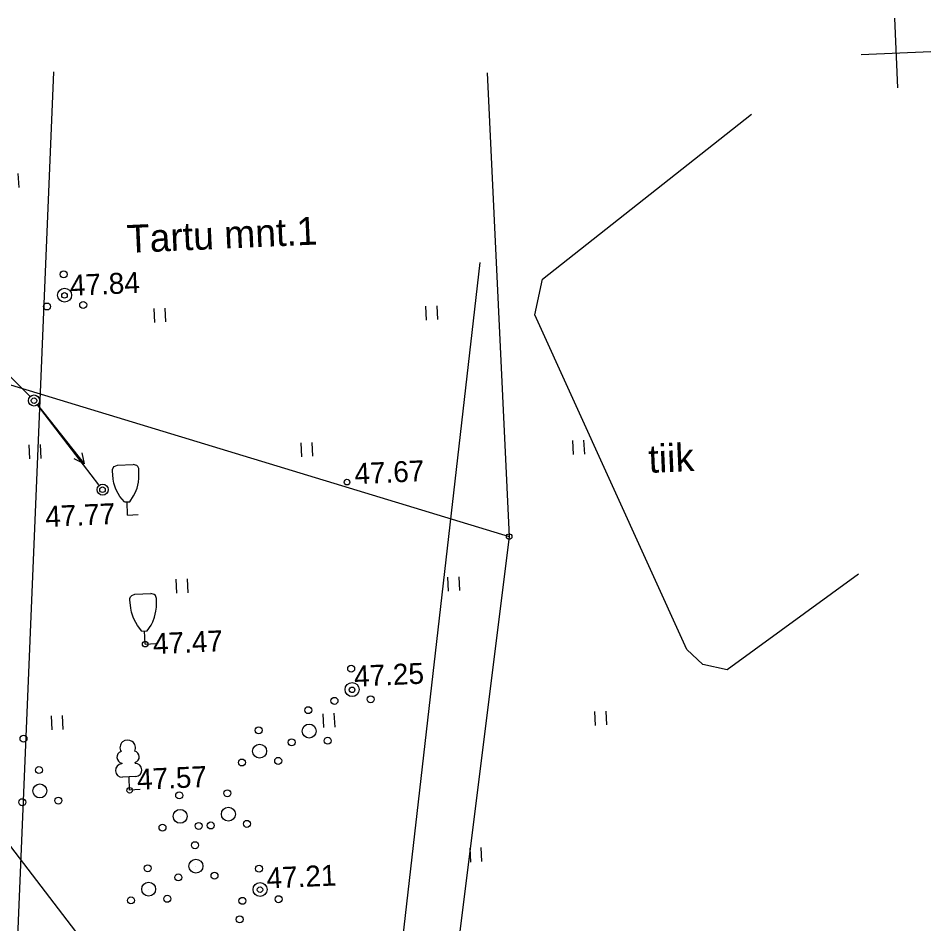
# Model space of a CAD drawing. Extents: x 641383 to 641619, y 6455711 to 6456054.
# Drawn here: x 641457.53 to 641490.25, y 6455985.08 to 6456017.55 of the extents above; entities that cross this region are included whole.
import ezdxf

# ---------------------------------------------------------------- set-up
doc = ezdxf.new("R2010")
doc.units = 0
for name, color, linetype in [('Level 14', 7, 'Continuous'), ('Level 15', 7, 'Continuous'), ('Level 30', 7, 'Continuous'), ('Level 40', 7, 'Continuous'), ('Level 41', 7, 'Continuous'), ('Level 43', 7, 'Continuous'), ('Level 44', 7, 'Continuous'), ('Level 48', 7, 'Continuous'), ('Level 57', 7, 'Continuous'), ('Level 60', 7, 'Continuous'), ('Level 61', 7, 'Continuous')]:
    doc.layers.add(name, color=color, linetype=linetype)

msp = doc.modelspace()

# ---------------------------------------------------------------- linework, layer by layer
at = {"layer": 'Level 14'}
msp.add_line((641460.427, 6456000.817), (641458.225, 6456003.685), dxfattribs=at)
for points in [[(641457.959, 6456003.983), (641456.053, 6456005.895)], [(641458.225, 6456003.685), (641459.902, 6456001.569)], [(641459.812, 6456001.964), (641459.902, 6456001.569), (641459.535, 6456001.75)]]:
    msp.add_lwpolyline(points, dxfattribs=at)
for centre in [(641458.101, 6456003.841), (641458.101, 6456003.841), (641460.56, 6456000.645)]:
    msp.add_circle(centre, 0.2, dxfattribs=at)
at = {"layer": 'Level 15'}
for points in [[(641458.798, 6456015.621), (641456.677, 6455964.797), (641473.245, 6455925.001), (641458.604, 6455917.32), (641437.642, 6455906.117)], [(641469.5, 6455968.55), (641474.092, 6456008.79)]]:
    msp.add_lwpolyline(points, dxfattribs=at)
at = {"layer": 'Level 30'}
msp.add_lwpolyline([(641467.956, 6455973.875), (641443.148, 6456006.292)], dxfattribs=at)
at = {"layer": 'Level 40'}
msp.add_line((641474.348, 6456015.588), (641475.138, 6455998.962), dxfattribs=at)
msp.add_lwpolyline([(641471.543, 6455970.165), (641487.175, 6455948.755), (641438.76, 6455928.882), (641425.021, 6455931.94), (641417.703, 6455941.591), (641443.458, 6456008.604), (641475.138, 6455998.962)], close=True, dxfattribs=at)
at = {"layer": 'Level 41'}
for points in [[(641457.562, 6456011.478), (641457.537, 6456011.976)], [(641462.429, 6456006.643), (641462.406, 6456007.144)], [(641462.831, 6456006.661), (641462.806, 6456007.158)], [(641472.174, 6456006.722), (641472.152, 6456007.223)], [(641472.577, 6456006.74), (641472.551, 6456007.237)], [(641457.952, 6456001.746), (641457.93, 6456002.248)], [(641458.355, 6456001.764), (641458.329, 6456002.262)], [(641467.698, 6456001.825), (641467.675, 6456002.327)], [(641468.1, 6456001.843), (641468.075, 6456002.341)], [(641477.444, 6456001.904), (641477.421, 6456002.406)], [(641477.846, 6456001.922), (641477.82, 6456002.42)], [(641463.221, 6455996.929), (641463.199, 6455997.43)], [(641463.624, 6455996.947), (641463.598, 6455997.445)], [(641472.967, 6455997.008), (641472.944, 6455997.509)], [(641473.369, 6455997.026), (641473.344, 6455997.524)], [(641458.745, 6455992.033), (641458.722, 6455992.534)], [(641459.147, 6455992.051), (641459.121, 6455992.548)], [(641468.49, 6455992.112), (641468.468, 6455992.613)], [(641468.893, 6455992.13), (641468.867, 6455992.627)], [(641478.236, 6455992.191), (641478.213, 6455992.692)], [(641478.638, 6455992.209), (641478.613, 6455992.706)], [(641473.759, 6455987.294), (641473.737, 6455987.796)], [(641474.162, 6455987.312), (641474.136, 6455987.81)]]:
    msp.add_lwpolyline(points, dxfattribs=at)
at = {"layer": 'Level 43'}
msp.add_lwpolyline([(641487.669, 6455997.612), (641482.948, 6455994.19), (641482.086, 6455994.372), (641481.511, 6455994.918), (641476.059, 6456006.913), (641476.329, 6456008.19), (641483.822, 6456014.108)], dxfattribs=at)
at = {"layer": 'Level 44'}
for p, q in [((641461.092, 6456001.523), (641461.661, 6456001.549)), ((641461.341, 6456000.203), (641461.531, 6456000.212)), ((641461.457, 6455999.733), (641461.436, 6456000.207)), ((641461.457, 6455999.733), (641461.837, 6455999.75)), ((641461.72, 6455996.897), (641462.289, 6455996.923)), ((641461.969, 6455995.577), (641462.159, 6455995.586)), ((641462.085, 6455995.107), (641462.064, 6455995.581)), ((641462.085, 6455995.107), (641462.465, 6455995.124)), ((641461.245, 6455990.84), (641461.246, 6455990.81)), ((641461.725, 6455990.862), (641461.726, 6455990.832)), ((641461.747, 6455990.362), (641461.267, 6455990.341)), ((641461.529, 6455989.872), (641461.507, 6455990.352)), ((641461.908, 6455989.889), (641461.529, 6455989.872))]:
    msp.add_line(p, q, dxfattribs=at)
for points in [[(641461.341, 6456000.203), (641461.183, 6456000.396), (641461.118, 6456000.503), (641461.035, 6456000.665), (641460.966, 6456000.877), (641460.939, 6456001.021), (641460.911, 6456001.325), (641460.909, 6456001.365), (641460.936, 6456001.431), (641460.974, 6456001.473), (641461.092, 6456001.523)], [(641461.531, 6456000.212), (641461.672, 6456000.418), (641461.727, 6456000.531), (641461.795, 6456000.699), (641461.845, 6456000.916), (641461.858, 6456001.062), (641461.86, 6456001.367), (641461.858, 6456001.407), (641461.825, 6456001.471), (641461.783, 6456001.509), (641461.661, 6456001.549)], [(641461.969, 6455995.577), (641461.81, 6455995.77), (641461.745, 6455995.877), (641461.663, 6455996.039), (641461.593, 6455996.251), (641461.567, 6455996.395), (641461.538, 6455996.699), (641461.536, 6455996.739), (641461.564, 6455996.805), (641461.602, 6455996.847), (641461.72, 6455996.897)], [(641462.159, 6455995.586), (641462.299, 6455995.792), (641462.355, 6455995.905), (641462.422, 6455996.073), (641462.472, 6455996.29), (641462.486, 6455996.436), (641462.487, 6455996.741), (641462.485, 6455996.781), (641462.453, 6455996.845), (641462.411, 6455996.883), (641462.289, 6455996.923)]]:
    msp.add_lwpolyline(points, dxfattribs=at)
for centre, radius in [((641459.164, 6456008.365), 0.125), ((641459.197, 6456007.616), 0.25), ((641458.565, 6456007.212), 0.125), ((641459.863, 6456007.27), 0.125), ((641469.472, 6455994.226), 0.125), ((641469.505, 6455993.477), 0.25), ((641468.873, 6455993.073), 0.125), ((641470.171, 6455993.131), 0.125), ((641467.934, 6455992.739), 0.125), ((641466.155, 6455992.016), 0.125), ((641467.967, 6455991.99), 0.25), ((641457.723, 6455991.713), 0.125), ((641468.633, 6455991.644), 0.125), ((641466.189, 6455991.267), 0.25), ((641467.335, 6455991.586), 0.125), ((641465.556, 6455990.863), 0.125), ((641466.855, 6455990.921), 0.125), ((641458.277, 6455990.592), 0.125), ((641458.31, 6455989.843), 0.25), ((641463.306, 6455989.682), 0.125), ((641465.035, 6455989.758), 0.125), ((641457.678, 6455989.439), 0.125), ((641458.976, 6455989.498), 0.125), ((641463.34, 6455988.933), 0.25), ((641465.069, 6455989.008), 0.25), ((641462.707, 6455988.529), 0.125), ((641464.006, 6455988.587), 0.125), ((641464.436, 6455988.605), 0.125), ((641465.735, 6455988.663), 0.125), ((641463.873, 6455987.897), 0.125), ((641462.176, 6455987.071), 0.125), ((641463.906, 6455987.148), 0.25), ((641466.171, 6455987.056), 0.125), ((641463.274, 6455986.744), 0.125), ((641464.572, 6455986.802), 0.125), ((641462.21, 6455986.322), 0.25), ((641466.204, 6455986.307), 0.25), ((641461.577, 6455985.918), 0.125), ((641462.876, 6455985.976), 0.125), ((641465.572, 6455985.903), 0.125), ((641466.87, 6455985.962), 0.125), ((641465.475, 6455985.239), 0.125)]:
    msp.add_circle(centre, radius, dxfattribs=at)
for centre, radius, start, end in [((641461.46, 6455991.391), 0.277, 335.1437, 209.9839), ((641461.285, 6455991.05), 0.212, 107.8079, 259.6428), ((641461.664, 6455991.067), 0.212, 285.4848, 77.3197), ((641461.259, 6455990.574), 0.237, 92.5638, 272.5638), ((641461.733, 6455990.595), 0.237, 272.5638, 92.5638)]:
    msp.add_arc(centre, radius, start, end, dxfattribs=at)
at = {"layer": 'Level 48'}
for centre in [(641459.193, 6456007.609), (641458.101, 6456003.836), (641469.322, 6456000.916), (641460.556, 6456000.643), (641475.138, 6455998.962), (641462.085, 6455995.107), (641469.505, 6455993.467), (641461.529, 6455989.867), (641466.203, 6455986.303)]:
    msp.add_circle(centre, 0.1, dxfattribs=at)
at = {"layer": 'Level 60'}
for p, q in [((641459.197, 6456007.616), (641459.197, 6456007.616)), ((641458.1, 6456003.84), (641458.1, 6456003.84)), ((641469.322, 6456000.924), (641469.322, 6456000.924)), ((641460.56, 6456000.645), (641460.56, 6456000.645)), ((641461.453, 6455999.733), (641461.453, 6455999.733)), ((641462.087, 6455995.109), (641462.087, 6455995.109)), ((641469.505, 6455993.477), (641469.505, 6455993.477)), ((641467.967, 6455991.99), (641467.967, 6455991.99)), ((641466.189, 6455991.267), (641466.189, 6455991.267)), ((641458.31, 6455989.843), (641458.31, 6455989.843)), ((641461.528, 6455989.873), (641461.528, 6455989.873)), ((641463.34, 6455988.933), (641463.34, 6455988.933)), ((641465.069, 6455989.008), (641465.069, 6455989.008)), ((641463.906, 6455987.148), (641463.906, 6455987.148)), ((641462.21, 6455986.322), (641462.21, 6455986.322)), ((641466.204, 6455986.307), (641466.204, 6455986.307))]:
    msp.add_line(p, q, dxfattribs=at)
at = {"layer": 'Level 61'}
for p, q in [((641488.949, 6456017.547), (641489.061, 6456015.05)), ((641488.949, 6456017.547), (641489.061, 6456015.05)), ((641487.756, 6456016.242), (641490.254, 6456016.354)), ((641487.756, 6456016.242), (641490.254, 6456016.354))]:
    msp.add_line(p, q, dxfattribs=at)

# ---------------------------------------------------------------- texts
at = {"layer": 'Level 57'}
for s, p in [('Tartu mnt.1', (641461.451, 6456009.131)), ('tiik', (641480.153, 6456001.245))]:
    msp.add_text(s, height=0.9999, rotation=2.5638, dxfattribs=at).set_placement(p)
at = {"layer": 'Level 60'}
for s, p in [(' 47.84', (641459.124, 6456007.58)), (' 47.67', (641469.326, 6456000.828)), (' 47.77', (641458.241, 6455999.291)), (' 47.47', (641462.102, 6455994.732)), (' 47.25', (641469.312, 6455993.567)), (' 47.57', (641461.53, 6455989.866)), (' 47.21', (641466.174, 6455986.33))]:
    msp.add_text(s, height=0.7499, rotation=2.5638, dxfattribs=at).set_placement(p)

doc.saveas('drawing.dxf')
